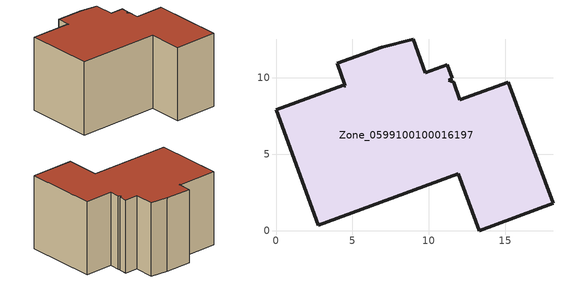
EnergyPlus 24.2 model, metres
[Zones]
Zone_0599100100016197
 floor ground (C_G): 11.52,9.97 11.31,9.83 11.62,9.71 12.04,8.56 15.2,9.72 18.13,1.77 13.3,0 11.94,3.72 2.76,0.35 0,7.89 4.39,9.49 4.48,9.44 4.55,9.47 4.51,9.54 4,10.95 6.91,12.01 8.97,12.5 9.76,10.32 11.2,10.86 z0
 wall outside (C_F): 11.52,9.97 11.2,10.86 9.76,10.32 8.97,12.5 6.91,12.01 4,10.95 4.51,9.54 4.55,9.47 4.48,9.44 4.39,9.49 0,7.89 2.76,0.35 11.94,3.72 13.3,0 18.13,1.77 15.2,9.72 12.04,8.56 11.62,9.71 11.31,9.83 11.52,9.97 z0:8.63
 roof outside (C_R): 11.31,9.83 11.52,9.97 11.2,10.86 9.76,10.32 8.97,12.5 6.91,12.01 4,10.95 4.51,9.54 4.55,9.47 4.48,9.44 4.39,9.49 0,7.89 2.76,0.35 11.94,3.72 13.3,0 18.13,1.77 15.2,9.72 12.04,8.56 11.62,9.71 z8.63
[BUILDING]
Pand.0599100100016197: North Axis=0; Terrain=City; Loads Convergence Tolerance Value=0.04; Temperature Convergence Tolerance Value=0.4; Solar Distribution=FullExterior; Maximum Number of Warmup Days=25; Minimum Number of Warmup Days=1
[Site:Location]
Rotterdam.The.Hague.AP_ZH_NLD Design_Conditions: Latitude=51.96; Longitude=4.45; Time Zone=1; Elevation=-4.5
[SITE:GROUNDTEMPERATURE:BUILDINGSURFACE]
18, 18, 18, 18, 18, 18, 18, 18, 18, 18, 18, 18
[MATERIAL] Thermal Absorptance=0.9; Solar Absorptance=0.7; Visible Absorptance=0.7
Name | Roughness | Thickness | Conductivity | Density | Specific Heat
G.D.2015-2018 | MediumSmooth | 0.15 | 0.0428571 | 540 | 1210
F.D.2015-2018 | Rough | 0.3 | 0.0666667 | 1920 | 840
R.D.2015-2018 | MediumRough | 0.2 | 0.0333333 | 1500 | 1000
[CONSTRUCTION]
C_G: G.D.2015-2018
C_F: F.D.2015-2018
C_R: R.D.2015-2018
[ZONE]
Zone_0599100100016197: Type=1; Multiplier=1; Ceiling Height=Autocalculate; Volume=Autocalculate; Floor Area=autocalculate; Part of Total Floor Area=Yes
[ZONEINFILTRATION:DESIGNFLOWRATE]
Infil_Zone_0599100100016197: Zone or ZoneList or Space or SpaceList=Zone_0599100100016197; Schedule=AlwaysOn; Design Flow Rate Calculation Method=Flow/Area; Flow Rate per Floor Area=0.0021; Constant Term Coefficient=1; Temperature Term Coefficient=0; Velocity Term Coefficient=0; Velocity Squared Term Coefficient=0
[HVACTEMPLATE:ZONE:IDEALLOADSAIRSYSTEM]
Zone_0599100100016197: Maximum Heating Supply Air Temperature=50; Minimum Cooling Supply Air Temperature=13; Maximum Heating Supply Air Humidity Ratio=0.0156; Minimum Cooling Supply Air Humidity Ratio=0.0077; Heating Limit=NoLimit; Cooling Limit=NoLimit; Dehumidification Control Type=ConstantSensibleHeatRatio; Cooling Sensible Heat Ratio=0.7; Dehumidification Setpoint=60; Humidification Control Type=None; Humidification Setpoint=30; Outdoor Air Method=None; Outdoor Air Flow Rate per Person=0.00944; Outdoor Air Flow Rate per Zone Floor Area=0; Outdoor Air Flow Rate per Zone=0; Demand Controlled Ventilation Type=None; Outdoor Air Economizer Type=NoEconomizer; Heat Recovery Type=None; Sensible Heat Recovery Effectiveness=0.7; Latent Heat Recovery Effectiveness=0.65
[ZONECONTROL:THERMOSTAT]
ThermostatControl_Zone_0599100100016197: Zone or ZoneList=Zone_0599100100016197; Control Type Schedule=DualSetpointControlType; Control 1=Thermostat_Zone_0599100100016197; Temperature Difference Between Cutout And Setpoint=0
[THERMOSTATSETPOINT:DUALSETPOINT]
Thermostat_Zone_0599100100016197: Heating Setpoint Temperature Schedule=HeatingSetpoint_Zone_0599100100016197; Cooling Setpoint Temperature Schedule=CoolingSetpoint_Zone_0599100100016197
[SCHEDULE:COMPACT]
HeatingSetpoint_Zone_0599100100016197: Through: 12/31, For: AllDays, Until: 24:00, 21
CoolingSetpoint_Zone_0599100100016197: Through: 12/31, For: AllDays, Until: 24:00, 24
DualSetpointControlType: Through: 12/31, For: AllDays, Until: 24:00, 4
AlwaysOn: Through: 12/31, For: AllDays, Until: 24:00, 1
